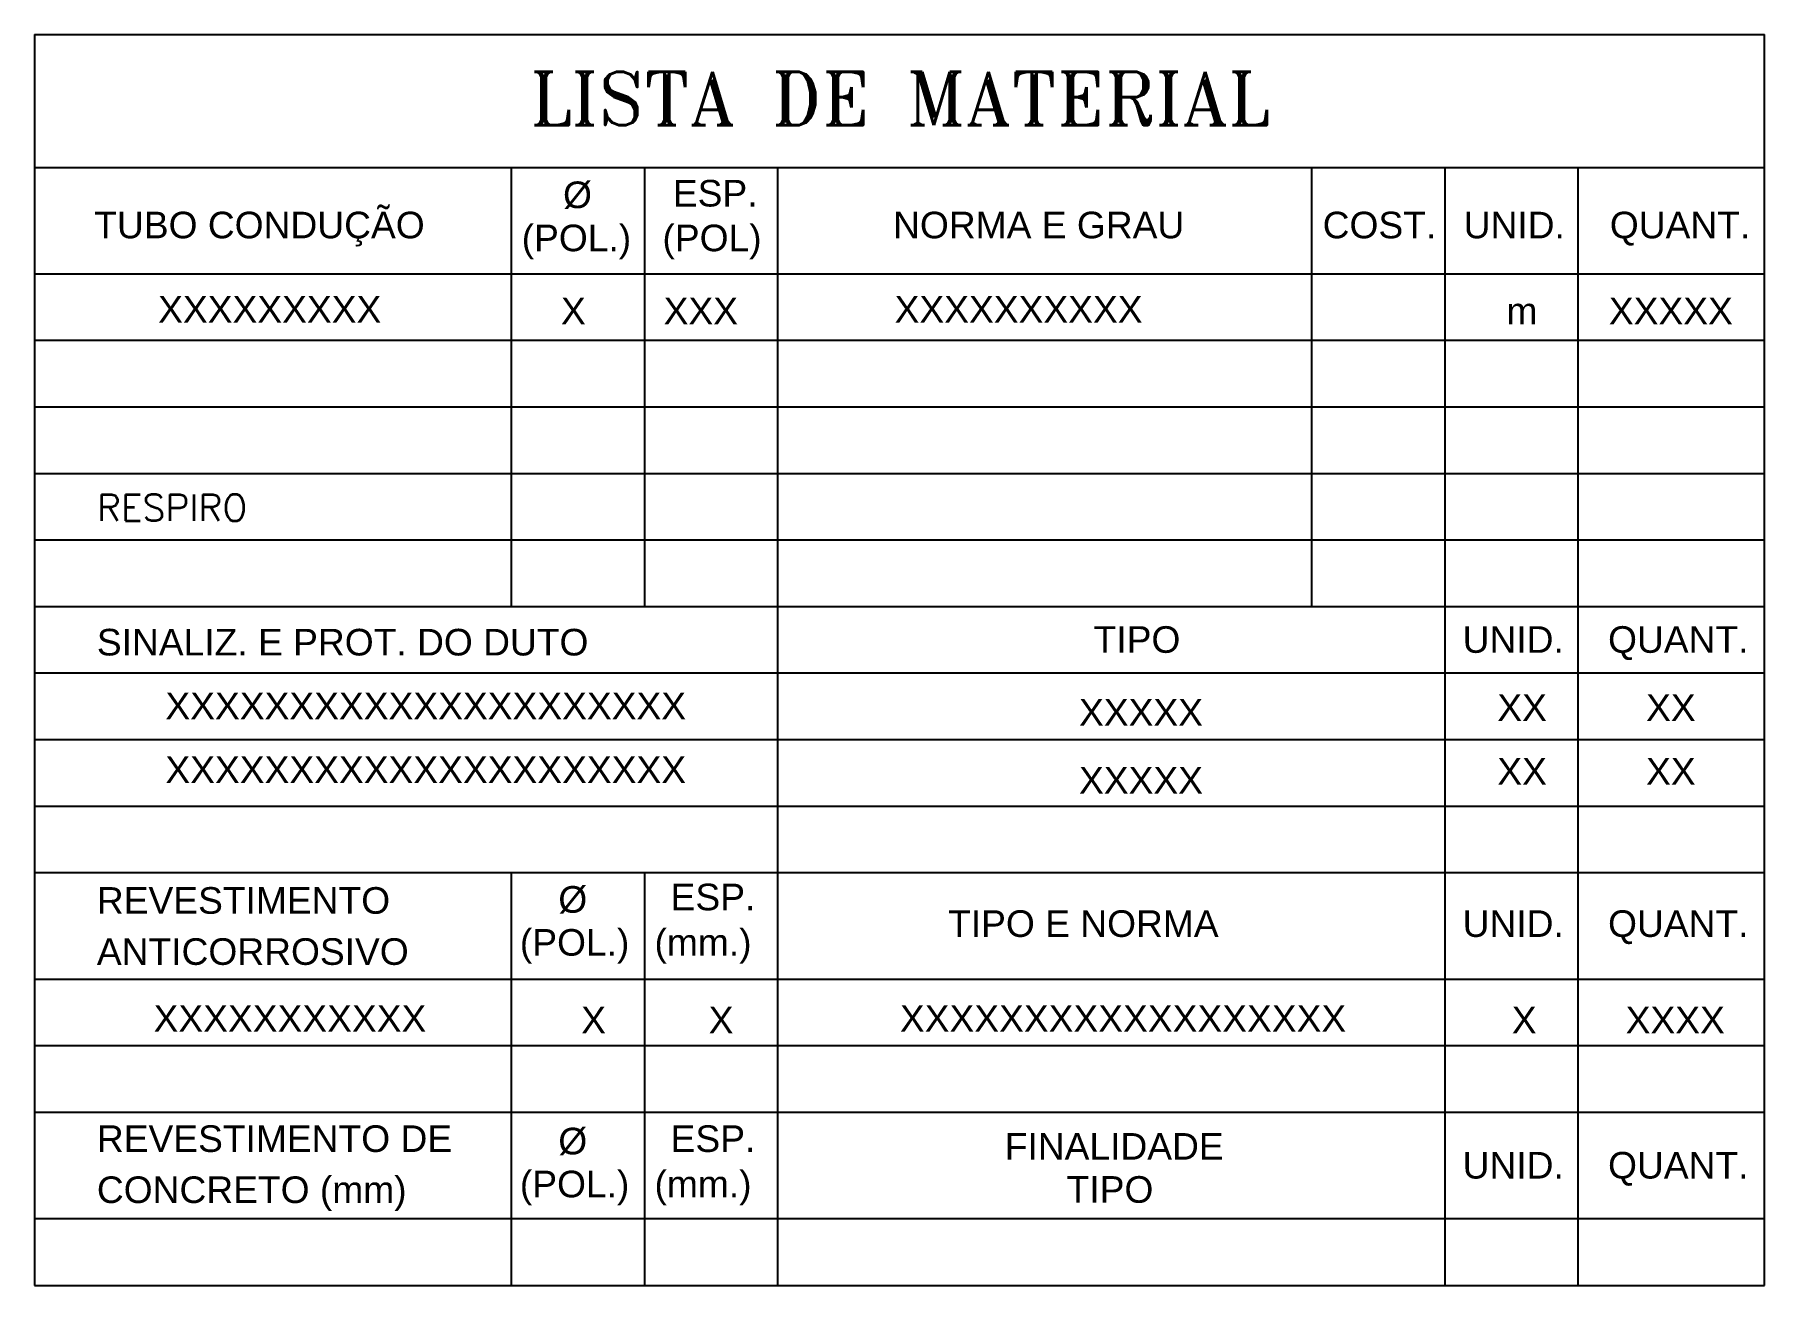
# Model space of a CAD drawing. Extents: x -130 to 0, y 0 to 94.
import ezdxf
from ezdxf.enums import TextEntityAlignment as Align

# ---------------------------------------------------------------- set-up
doc = ezdxf.new("R2010")
doc.units = 0
doc.styles.add('ROMANS', font='ROMANS.shx')
doc.styles.add('ROMANT', font='romant', dxfattribs={"height": 0.2})
doc.styles.get("Standard").update_dxf_attribs({"font": 'arial.ttf'})

msp = doc.modelspace()

# ---------------------------------------------------------------- linework, layer by layer
at = {"color": 7, "linetype": 'Continuous'}
for p, q in [((-130, 94), (0, 94)), ((-130, 84), (0, 84)), ((-130, 0), (0, 0))]:
    msp.add_line(p, q, dxfattribs=at)
at = {"color": 8, "linetype": 'Continuous'}
for p, q in [((-94.15, 51), (-94.15, 84)), ((-84.15, 51), (-84.15, 84)), ((-74.15, 0), (-74.15, 84)), ((-34, 51), (-34, 84)), ((-24, 0), (-24, 84)), ((-14, 0), (-14, 84)), ((0, 76), (-130, 76)), ((0, 71), (-130, 71)), ((0, 66), (-130, 66)), ((0, 66), (-130, 66)), ((0, 61), (-130, 61)), ((0, 56), (-130, 56)), ((0, 51), (-130, 51)), ((0, 46), (-130, 46)), ((0, 41), (-130, 41)), ((0, 36), (-130, 36)), ((0, 31), (-130, 31)), ((-94.15, 0), (-94.15, 31)), ((-84.15, 0), (-84.15, 31)), ((0, 23), (-130, 23)), ((0, 18), (-130, 18)), ((0, 18), (-130, 18)), ((0, 13), (-130, 13)), ((0, 5), (-130, 5))]:
    msp.add_line(p, q, dxfattribs=at)
at = {"color": 7}
for points in [[(-130, 94), (-130, 0)], [(0, 0), (0, 94)]]:
    msp.add_lwpolyline(points, dxfattribs=at)

# ---------------------------------------------------------------- texts
at = {"color": 8, "linetype": 'Continuous', "style": 'ROMANT'}
msp.add_text('LISTA DE MATERIAL', height=4, dxfattribs=at).set_placement((-65, 87.2), align=Align.CENTER)
at = {"color": 5, "linetype": 'Continuous'}
for s, p in [('%%216', (-89.2, 80.96)), ('ESP.', (-78.85, 81.08)), ('TUBO CONDU%%199%%195O', (-113.1, 78.69)), ('NORMA E GRAU', (-54.54, 78.69)), ('COST.', (-28.93, 78.69)), ('UNID.', (-18.8, 78.69)), ('QUANT.', (-6.34, 78.69)), ('(POL.)', (-89.28, 77.72)), ('(POL)', (-79.09, 77.72))]:
    msp.add_text(s, height=2, dxfattribs=at).set_placement(p, align=Align.CENTER)
at = {"color": 4, "linetype": 'Continuous'}
for s, p in [('XXXXXXXXX', (-112.33, 72.35)), ('X', (-89.51, 72.23)), ('XXX', (-79.93, 72.23)), ('XXXXXXXXXX', (-56.05, 72.35)), ('XXXXX', (-7.03, 72.23)), ('m', (-18.22, 72.23)), ('XX', (-18.21, 42.42)), ('XX', (-7.03, 42.42)), ('XXXXX', (-46.85, 42.06)), ('XX', (-18.21, 37.63)), ('XX', (-7.03, 37.63)), ('XXXXX', (-46.85, 36.96)), ('XXXXXXXXXXX', (-110.81, 19.06)), ('X', (-87.99, 18.94)), ('X', (-78.41, 18.94)), ('XXXXXXXXXXXXXXXXXX', (-48.2, 19.06)), ('X', (-18.05, 18.94)), ('XXXX', (-6.7, 18.94))]:
    msp.add_text(s, height=2, dxfattribs=at).set_placement(p, align=Align.CENTER)
at = {"color": 5, "linetype": 'Continuous', "style": 'ROMANS'}
msp.add_text('RESPIRO', height=2, dxfattribs=at).set_placement((-125.32, 59.45), align=Align.TOP_LEFT)
at = {"color": 5, "linetype": 'Continuous'}
for s, p in [('TIPO', (-50.41, 49.54)), ('UNID.', (-22.68, 49.54)), ('QUANT.', (-11.75, 49.54)), ('SINALIZ. E PROT. DO DUTO', (-125.32, 49.34)), ('REVESTIMENTO', (-125.32, 29.93)), ('TIPO E NORMA', (-61.35, 28.19)), ('UNID.', (-22.68, 28.19)), ('QUANT.', (-11.75, 28.19)), ('ANTICORROSIVO', (-125.32, 26.09)), ('(POL.)', (-93.53, 26.78)), ('(mm.)', (-83.41, 26.78)), ('REVESTIMENTO DE', (-125.32, 12.03)), ('FINALIDADE', (-57.09, 11.45)), ('UNID.', (-22.68, 10.03)), ('QUANT.', (-11.75, 10.03)), ('CONCRETO (mm)', (-125.32, 8.19)), ('(POL.)', (-93.53, 8.62)), ('(mm.)', (-83.41, 8.62)), ('TIPO', (-52.44, 8.21))]:
    msp.add_text(s, height=2, dxfattribs=at).set_placement(p, align=Align.TOP_LEFT)
at = {"color": 4, "linetype": 'Continuous'}
for p in [(-120.17, 42.55), (-120.17, 37.75)]:
    msp.add_text('XXXXXXXXXXXXXXXXXXXXX', height=2, dxfattribs=at).set_placement(p)
at = {"color": 5, "linetype": 'Continuous'}
for p in [(-88.47, 30.01), (-88.47, 11.85)]:
    msp.add_text('%%216', height=2, rotation=180, dxfattribs=at).set_placement(p)
for p in [(-82.2, 28.19), (-82.2, 10.03)]:
    msp.add_text('ESP.', height=2, dxfattribs=at).set_placement(p)

doc.saveas('drawing.dxf')
